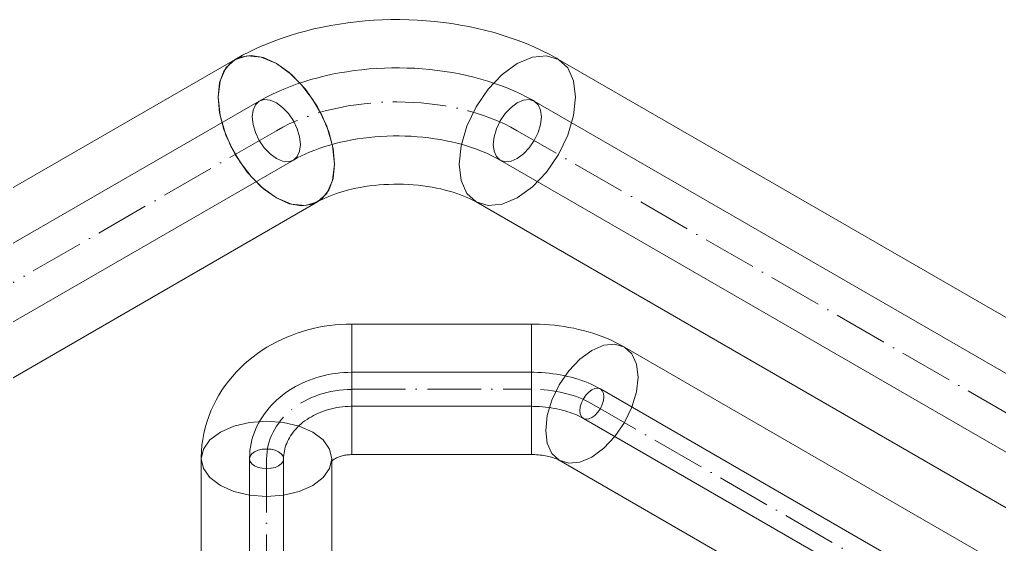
# Model space of a CAD drawing. Header units: millimetres. Extents: x -88595 to 880822, y -1054509 to -148035.
# Drawn here: x 425788.6 to 425971.2, y -313599.3 to -313501.5 of the extents above; entities that cross this region are included whole.
import ezdxf

# ---------------------------------------------------------------- set-up
doc = ezdxf.new("R2010")
doc.units = ezdxf.units.MM
doc.linetypes.add('$12$ADSK_Осевая', pattern=[14, 10, -2, 0, -2])
doc.linetypes.add('$13$ADSK_Осевая', pattern=[14, 10, -2, 0, -2])
for name, color, linetype, lineweight in [('Изоляция', 7, 'Continuous', 18), ('Трубопровод', 7, 'Continuous', 18), ('Трубопроводы', 7, 'Continuous', 18)]:
    doc.layers.add(name, color=color, linetype=linetype, lineweight=lineweight)

# ---------------------------------------------------------------- blocks, each defined once
blk = doc.blocks.new('$0$ADSK_МедьПайка_Отвод-гнутая труба - Отвод _гнутая труба_-94627-В_ОВ3_4')
at = {"layer": 'Трубопроводы', "color": 190, "true_color": 0x8000ff}
for points in [[(14791.57, 15332.11, 0), (14790.83, 15332.09, 0), (14790.09, 15332.06, 0), (14789.36, 15332, 0), (14788.63, 15331.91, 0), (14787.9, 15331.81, 0), (14787.17, 15331.67, 0), (14786.46, 15331.52, 0), (14785.75, 15331.34, 0), (14785.04, 15331.14, 0), (14784.35, 15330.91, 0), (14783.67, 15330.66, 0), (14783, 15330.39, 0), (14782.34, 15330.09, 0), (14781.69, 15329.78, 0), (14781.06, 15329.44, 0), (14780.44, 15329.08, 0), (14779.84, 15328.7, 0), (14779.25, 15328.3, 0), (14778.69, 15327.87, 0), (14778.14, 15327.43, 0), (14777.61, 15326.97, 0), (14777.1, 15326.49, 0), (14776.62, 15325.99, 0), (14776.15, 15325.47, 0), (14775.72, 15324.94, 0), (14775.3, 15324.38, 0), (14774.91, 15323.82, 0), (14774.55, 15323.24, 0), (14774.21, 15322.64, 0), (14773.91, 15322.03, 0), (14773.63, 15321.41, 0), (14773.38, 15320.78, 0), (14773.16, 15320.14, 0), (14772.97, 15319.49, 0), (14772.82, 15318.83, 0), (14772.7, 15318.17, 0), (14772.6, 15317.5, 0), (14772.55, 15316.83, 0), (14772.52, 15316.15, 0), (14772.52, 15315.97, 0)], [(14791.57, 15326.34, 0), (14791.57, 15326.9, 0), (14791.57, 15327.6, 0), (14791.57, 15328.39, 0), (14791.57, 15329.22, 0), (14791.57, 15330.03, 0), (14791.57, 15330.76, 0), (14791.57, 15331.37, 0), (14791.57, 15331.82, 0), (14791.57, 15332.06, 0), (14791.57, 15332.09, 0), (14791.57, 15331.91, 0), (14791.57, 15331.52, 0)], [(14791.57, 15331.52, 0), (14791.57, 15330.96, 0), (14791.57, 15330.26, 0), (14791.57, 15329.47, 0), (14791.57, 15328.64, 0), (14791.57, 15327.83, 0), (14791.57, 15327.1, 0), (14791.57, 15326.49, 0), (14791.57, 15326.05, 0), (14791.57, 15325.8, 0), (14791.57, 15325.77, 0), (14791.57, 15325.95, 0), (14791.57, 15326.34, 0)], [(14778.87, 15315.97, 0), (14778.88, 15316.33, 0), (14778.91, 15316.7, 0), (14778.95, 15317.06, 0), (14779.01, 15317.42, 0), (14779.09, 15317.78, 0), (14779.19, 15318.14, 0), (14779.31, 15318.5, 0), (14779.44, 15318.85, 0), (14779.6, 15319.21, 0), (14779.77, 15319.56, 0), (14779.96, 15319.9, 0), (14780.17, 15320.25, 0), (14780.39, 15320.59, 0), (14780.64, 15320.92, 0), (14780.9, 15321.25, 0), (14781.18, 15321.57, 0), (14781.48, 15321.89, 0), (14781.8, 15322.19, 0), (14782.13, 15322.49, 0), (14782.48, 15322.78, 0), (14782.85, 15323.06, 0), (14783.23, 15323.33, 0), (14783.63, 15323.59, 0), (14784.04, 15323.83, 0), (14784.47, 15324.06, 0), (14784.91, 15324.29, 0), (14785.36, 15324.49, 0), (14785.82, 15324.68, 0), (14786.29, 15324.86, 0), (14786.78, 15325.02, 0), (14787.27, 15325.17, 0), (14787.77, 15325.3, 0), (14788.28, 15325.42, 0), (14788.79, 15325.52, 0), (14789.31, 15325.6, 0), (14789.84, 15325.66, 0), (14790.37, 15325.71, 0), (14790.9, 15325.74, 0), (14791.43, 15325.76, 0), (14791.57, 15325.76, 0)], [(14772.52, 15315.97, 0), (14772.63, 15316.44, 0), (14772.94, 15316.89, 0), (14773.45, 15317.27, 0), (14774.11, 15317.56, 0), (14774.87, 15317.74, 0), (14775.69, 15317.8, 0), (14776.52, 15317.74, 0), (14777.28, 15317.56, 0), (14777.94, 15317.27, 0), (14778.44, 15316.89, 0), (14778.76, 15316.44, 0), (14778.87, 15315.97, 0)], [(14778.87, 15315.97, 0), (14778.76, 15315.5, 0), (14778.44, 15315.05, 0), (14777.94, 15314.67, 0), (14777.28, 15314.38, 0), (14776.52, 15314.2, 0), (14775.69, 15314.14, 0), (14774.87, 15314.2, 0), (14774.11, 15314.38, 0), (14773.45, 15314.67, 0), (14772.94, 15315.05, 0), (14772.63, 15315.5, 0), (14772.52, 15315.97, 0)]]:
    blk.add_polyline3d(points, dxfattribs=at)
blk = doc.blocks.new('$0$ADSK_МедьПайка_Отвод-гнутая труба - Отвод _гнутая труба_-V43-В_ОВ3_4')
at = {"layer": 'Трубопроводы', "color": 190, "true_color": 0x8000ff}
for points in [[(-7931.4, 9352.12, 0), (-7931.96, 9352.42, 0), (-7932.52, 9352.71, 0), (-7933.11, 9352.99, 0), (-7933.7, 9353.25, 0), (-7934.31, 9353.49, 0), (-7934.93, 9353.72, 0), (-7935.57, 9353.93, 0), (-7936.21, 9354.13, 0), (-7936.86, 9354.31, 0), (-7937.53, 9354.47, 0), (-7938.2, 9354.62, 0), (-7938.88, 9354.75, 0), (-7939.56, 9354.87, 0), (-7940.25, 9354.97, 0), (-7940.95, 9355.05, 0), (-7941.65, 9355.12, 0), (-7942.35, 9355.17, 0), (-7943.06, 9355.21, 0), (-7943.77, 9355.22, 0), (-7944.22, 9355.23, 0)], [(-7944.22, 9350.22, 0), (-7944.22, 9350.95, 0), (-7944.22, 9351.76, 0), (-7944.22, 9352.59, 0), (-7944.22, 9353.38, 0), (-7944.22, 9354.08, 0), (-7944.22, 9354.64, 0), (-7944.22, 9355.03, 0), (-7944.22, 9355.21, 0), (-7944.22, 9355.18, 0), (-7944.22, 9354.94, 0), (-7944.22, 9354.49, 0), (-7944.22, 9353.89, 0)], [(-7944.22, 9353.89, 0), (-7944.22, 9353.15, 0), (-7944.22, 9352.34, 0), (-7944.22, 9351.52, 0), (-7944.22, 9350.72, 0), (-7944.22, 9350.02, 0), (-7944.22, 9349.46, 0), (-7944.22, 9349.07, 0), (-7944.22, 9348.89, 0), (-7944.22, 9348.92, 0), (-7944.22, 9349.17, 0), (-7944.22, 9349.61, 0), (-7944.22, 9350.22, 0)], [(-7930.75, 9350.66, 0), (-7930.82, 9351.29, 0), (-7931.05, 9351.79, 0), (-7931.4, 9352.12, 0), (-7931.87, 9352.26, 0), (-7932.41, 9352.21, 0), (-7932.99, 9351.96, 0), (-7933.57, 9351.54, 0), (-7934.11, 9350.97, 0), (-7934.58, 9350.28, 0), (-7934.94, 9349.54, 0), (-7935.16, 9348.79, 0), (-7935.24, 9348.07, 0)], [(-7935.24, 9348.07, 0), (-7935.16, 9347.45, 0), (-7934.94, 9346.95, 0), (-7934.58, 9346.62, 0), (-7934.11, 9346.47, 0), (-7933.57, 9346.53, 0), (-7932.99, 9346.78, 0), (-7932.41, 9347.2, 0), (-7931.87, 9347.77, 0), (-7931.4, 9348.45, 0), (-7931.05, 9349.19, 0), (-7930.82, 9349.95, 0), (-7930.75, 9350.66, 0)], [(-7934.58, 9346.62, 0), (-7934.94, 9346.82, 0), (-7935.33, 9347.02, 0), (-7935.73, 9347.21, 0), (-7936.15, 9347.39, 0), (-7936.58, 9347.56, 0), (-7937.03, 9347.73, 0), (-7937.5, 9347.88, 0), (-7937.98, 9348.03, 0), (-7938.47, 9348.16, 0), (-7938.97, 9348.29, 0), (-7939.49, 9348.4, 0), (-7940.01, 9348.5, 0), (-7940.55, 9348.6, 0), (-7941.09, 9348.67, 0), (-7941.63, 9348.74, 0), (-7942.18, 9348.79, 0), (-7942.74, 9348.83, 0), (-7943.3, 9348.86, 0), (-7943.86, 9348.87, 0), (-7944.22, 9348.88, 0)]]:
    blk.add_polyline3d(points, dxfattribs=at)
blk = doc.blocks.new('$0$ADSK_МедьПайка_Отвод-гнутая труба - Отвод _гнутая труба_-V15-В_ОВ3_4')
at = {"layer": 'Трубопроводы', "color": 134, "true_color": 0x00a6a6}
for points in [[(-2645.3, 3065.16, 0), (-2644.19, 3065.78, 0), (-2643.06, 3066.36, 0), (-2641.89, 3066.91, 0), (-2640.7, 3067.42, 0), (-2639.48, 3067.91, 0), (-2638.24, 3068.37, 0), (-2636.98, 3068.79, 0), (-2635.69, 3069.18, 0), (-2634.38, 3069.54, 0), (-2633.05, 3069.87, 0), (-2631.71, 3070.17, 0), (-2630.35, 3070.43, 0), (-2628.98, 3070.66, 0), (-2627.6, 3070.86, 0), (-2626.21, 3071.03, 0), (-2624.81, 3071.17, 0), (-2623.4, 3071.27, 0), (-2621.99, 3071.34, 0), (-2620.57, 3071.38, 0), (-2619.15, 3071.38, 0), (-2617.74, 3071.35, 0), (-2616.32, 3071.29, 0), (-2614.92, 3071.2, 0), (-2613.51, 3071.07, 0), (-2612.12, 3070.91, 0), (-2610.73, 3070.72, 0), (-2609.36, 3070.5, 0), (-2607.99, 3070.24, 0), (-2606.65, 3069.95, 0), (-2605.32, 3069.63, 0), (-2604, 3069.28, 0), (-2602.71, 3068.9, 0), (-2601.44, 3068.48, 0), (-2600.19, 3068.04, 0), (-2598.97, 3067.56, 0), (-2597.77, 3067.05, 0), (-2596.6, 3066.51, 0), (-2595.45, 3065.94, 0), (-2594.34, 3065.33, 0), (-2594.05, 3065.16, 0)], [(-2637.63, 3057.07, 0), (-2637.78, 3058.5, 0), (-2638.23, 3060.01, 0), (-2638.95, 3061.5, 0), (-2639.88, 3062.86, 0), (-2640.96, 3064, 0), (-2642.12, 3064.85, 0), (-2643.28, 3065.34, 0), (-2644.37, 3065.45, 0), (-2645.3, 3065.16, 0), (-2646.01, 3064.5, 0), (-2646.46, 3063.51, 0), (-2646.61, 3062.26, 0)], [(-2592.73, 3062.26, 0), (-2592.88, 3063.51, 0), (-2593.33, 3064.5, 0), (-2594.05, 3065.16, 0), (-2594.98, 3065.45, 0), (-2596.06, 3065.34, 0), (-2597.22, 3064.85, 0), (-2598.38, 3064, 0), (-2599.47, 3062.86, 0), (-2600.4, 3061.5, 0), (-2601.11, 3060.01, 0), (-2601.56, 3058.5, 0), (-2601.71, 3057.07, 0)], [(-2646.61, 3062.26, 0), (-2646.46, 3060.83, 0), (-2646.01, 3059.32, 0), (-2645.3, 3057.83, 0), (-2644.37, 3056.47, 0), (-2643.28, 3055.33, 0), (-2642.12, 3054.48, 0), (-2640.96, 3053.98, 0), (-2639.88, 3053.88, 0), (-2638.95, 3054.16, 0), (-2638.23, 3054.83, 0), (-2637.78, 3055.82, 0), (-2637.63, 3057.07, 0)], [(-2601.71, 3057.07, 0), (-2601.56, 3055.82, 0), (-2601.11, 3054.83, 0), (-2600.4, 3054.16, 0), (-2599.47, 3053.88, 0), (-2598.38, 3053.98, 0), (-2597.22, 3054.48, 0), (-2596.06, 3055.33, 0), (-2594.98, 3056.47, 0), (-2594.05, 3057.83, 0), (-2593.33, 3059.32, 0), (-2592.88, 3060.83, 0), (-2592.73, 3062.26, 0)], [(-2638.95, 3054.16, 0), (-2638.22, 3054.57, 0), (-2637.45, 3054.96, 0), (-2636.65, 3055.34, 0), (-2635.81, 3055.7, 0), (-2634.94, 3056.05, 0), (-2634.04, 3056.38, 0), (-2633.11, 3056.69, 0), (-2632.15, 3056.98, 0), (-2631.17, 3057.26, 0), (-2630.16, 3057.51, 0), (-2629.13, 3057.73, 0), (-2628.08, 3057.94, 0), (-2627.01, 3058.12, 0), (-2625.93, 3058.27, 0), (-2624.84, 3058.41, 0), (-2623.74, 3058.51, 0), (-2622.62, 3058.59, 0), (-2621.51, 3058.65, 0), (-2620.38, 3058.68, 0), (-2619.26, 3058.68, 0), (-2618.14, 3058.66, 0), (-2617.02, 3058.61, 0), (-2615.9, 3058.54, 0), (-2614.8, 3058.44, 0), (-2613.7, 3058.31, 0), (-2612.62, 3058.16, 0), (-2611.55, 3057.99, 0), (-2610.49, 3057.79, 0), (-2609.46, 3057.57, 0), (-2608.44, 3057.32, 0), (-2607.45, 3057.06, 0), (-2606.49, 3056.77, 0), (-2605.55, 3056.47, 0), (-2604.64, 3056.14, 0), (-2603.76, 3055.8, 0), (-2602.91, 3055.44, 0), (-2602.1, 3055.06, 0), (-2601.33, 3054.67, 0), (-2600.59, 3054.27, 0), (-2600.4, 3054.16, 0)]]:
    blk.add_polyline3d(points, dxfattribs=at)

msp = doc.modelspace()

# ---------------------------------------------------------------- linework, layer by layer
at = {"layer": 'Изоляция', "color": 134, "true_color": 0x00a6a6}
for p, q in [((425828.78, -313508.87), (425765.55, -313545.38)), ((426225.97, -313703.4), (425889.03, -313508.87)), ((425780.9, -313571.97), (425844.13, -313535.46)), ((425873.68, -313535.46), (426210.62, -313729.99))]:
    msp.add_line(p, q, dxfattribs=at)
at = {"layer": 'Изоляция', "color": 190, "true_color": 0x8000ff}
for p, q in [((425884.03, -313558.22), (425850.51, -313558.22)), ((426165.96, -313715.32), (425901.34, -313562.54)), ((425822.46, -313583.36), (425822.46, -314153.08)), ((425846.81, -314153.08), (425846.81, -313583.36)), ((425850.51, -313582.57), (425884.03, -313582.57)), ((425889.17, -313583.63), (426153.79, -313736.4))]:
    msp.add_line(p, q, dxfattribs=at)
at = {"layer": 'Изоляция', "color": 134, "true_color": 0x00a6a6}
for points in [[(425828.78, -313508.87, 0), (425830.15, -313508.11, 0), (425831.55, -313507.4, 0), (425832.97, -313506.73, 0), (425834.41, -313506.1, 0), (425835.88, -313505.51, 0), (425837.36, -313504.97, 0), (425838.86, -313504.47, 0), (425840.38, -313504.01, 0), (425841.92, -313503.58, 0), (425843.47, -313503.2, 0), (425845.04, -313502.85, 0), (425846.61, -313502.54, 0), (425848.2, -313502.28, 0), (425849.8, -313502.04, 0), (425851.4, -313501.85, 0), (425853.01, -313501.7, 0), (425854.63, -313501.58, 0), (425856.25, -313501.5, 0), (425857.88, -313501.46, 0), (425859.5, -313501.45, 0), (425861.12, -313501.48, 0), (425862.75, -313501.55, 0), (425864.36, -313501.66, 0), (425865.98, -313501.81, 0), (425867.59, -313501.99, 0), (425869.18, -313502.21, 0), (425870.78, -313502.47, 0), (425872.35, -313502.77, 0), (425873.92, -313503.1, 0), (425875.48, -313503.47, 0), (425877.02, -313503.89, 0), (425878.54, -313504.34, 0), (425880.05, -313504.83, 0), (425881.54, -313505.36, 0), (425883.01, -313505.94, 0), (425884.46, -313506.55, 0), (425885.88, -313507.21, 0), (425887.29, -313507.92, 0), (425888.67, -313508.66, 0), (425889.03, -313508.87, 0)], [(425836.46, -313509.63, 0), (425834.04, -313508.55, 0), (425831.75, -313508.16, 0), (425829.69, -313508.46, 0), (425827.97, -313509.45, 0), (425826.68, -313511.08, 0), (425825.87, -313513.27, 0), (425825.6, -313515.9, 0)], [(425825.6, -313515.9, 0), (425825.97, -313512.87, 0), (425827.06, -313510.47, 0), (425828.78, -313508.87, 0), (425831.03, -313508.18, 0), (425833.65, -313508.44, 0), (425836.46, -313509.63, 0)], [(425881.36, -313509.63, 0), (425884.17, -313508.44, 0), (425886.79, -313508.18, 0), (425889.03, -313508.87, 0), (425890.76, -313510.47, 0), (425891.84, -313512.87, 0), (425892.21, -313515.9, 0)], [(425892.21, -313515.9, 0), (425891.84, -313512.87, 0), (425890.76, -313510.47, 0), (425889.03, -313508.87, 0), (425886.79, -313508.18, 0), (425884.17, -313508.44, 0), (425881.36, -313509.63, 0)], [(425836.46, -313509.63, 0), (425839.27, -313511.68, 0), (425841.88, -313514.45, 0), (425844.13, -313517.74, 0), (425845.86, -313521.33, 0), (425846.94, -313524.98, 0), (425847.31, -313528.43, 0)], [(425847.31, -313528.43, 0), (425847.04, -313525.49, 0), (425846.24, -313522.37, 0), (425844.94, -313519.25, 0), (425843.22, -313516.27, 0), (425841.16, -313513.59, 0), (425838.87, -313511.34, 0), (425836.46, -313509.63, 0)], [(425870.5, -313528.43, 0), (425870.87, -313524.98, 0), (425871.96, -313521.33, 0), (425873.68, -313517.74, 0), (425875.93, -313514.45, 0), (425878.55, -313511.68, 0), (425881.36, -313509.63, 0)], [(425881.36, -313509.63, 0), (425878.55, -313511.68, 0), (425875.93, -313514.45, 0), (425873.68, -313517.74, 0), (425871.96, -313521.33, 0), (425870.87, -313524.98, 0), (425870.5, -313528.43, 0)], [(425836.46, -313534.7, 0), (425833.65, -313532.65, 0), (425831.03, -313529.89, 0), (425828.78, -313526.6, 0), (425827.06, -313523.01, 0), (425825.97, -313519.36, 0), (425825.6, -313515.9, 0)], [(425825.6, -313515.9, 0), (425825.88, -313518.85, 0), (425826.68, -313521.96, 0), (425827.97, -313525.08, 0), (425829.69, -313528.06, 0), (425831.75, -313530.74, 0), (425834.04, -313532.99, 0), (425836.46, -313534.7, 0)], [(425892.21, -313515.9, 0), (425891.84, -313519.36, 0), (425890.76, -313523.01, 0), (425889.03, -313526.6, 0), (425886.79, -313529.89, 0), (425884.17, -313532.65, 0), (425881.36, -313534.7, 0)], [(425881.36, -313534.7, 0), (425884.17, -313532.65, 0), (425886.79, -313529.89, 0), (425889.03, -313526.6, 0), (425890.76, -313523.01, 0), (425891.84, -313519.36, 0), (425892.21, -313515.9, 0)], [(425847.31, -313528.43, 0), (425846.94, -313531.46, 0), (425845.86, -313533.86, 0), (425844.13, -313535.46, 0), (425841.88, -313536.15, 0), (425839.27, -313535.9, 0), (425836.46, -313534.7, 0)], [(425836.46, -313534.7, 0), (425838.87, -313535.78, 0), (425841.17, -313536.18, 0), (425843.23, -313535.87, 0), (425844.94, -313534.88, 0), (425846.24, -313533.25, 0), (425847.04, -313531.06, 0), (425847.31, -313528.43, 0)], [(425881.36, -313534.7, 0), (425878.55, -313535.9, 0), (425875.93, -313536.15, 0), (425873.68, -313535.46, 0), (425871.96, -313533.86, 0), (425870.87, -313531.46, 0), (425870.5, -313528.43, 0)], [(425870.5, -313528.43, 0), (425870.87, -313531.46, 0), (425871.96, -313533.86, 0), (425873.68, -313535.46, 0), (425875.93, -313536.15, 0), (425878.55, -313535.9, 0), (425881.36, -313534.7, 0)], [(425844.13, -313535.46, 0), (425844.59, -313535.21, 0), (425845.1, -313534.95, 0), (425845.64, -313534.69, 0), (425846.23, -313534.44, 0), (425846.85, -313534.19, 0), (425847.51, -313533.94, 0), (425848.21, -313533.71, 0), (425848.93, -313533.49, 0), (425849.69, -313533.28, 0), (425850.47, -313533.09, 0), (425851.28, -313532.91, 0), (425852.11, -313532.75, 0), (425852.96, -313532.6, 0), (425853.83, -313532.48, 0), (425854.71, -313532.37, 0), (425855.6, -313532.29, 0), (425856.5, -313532.22, 0), (425857.41, -313532.18, 0), (425858.33, -313532.15, 0), (425859.24, -313532.15, 0), (425860.16, -313532.17, 0), (425861.07, -313532.21, 0), (425861.97, -313532.27, 0), (425862.87, -313532.35, 0), (425863.75, -313532.45, 0), (425864.62, -313532.57, 0), (425865.48, -313532.71, 0), (425866.31, -313532.86, 0), (425867.13, -313533.04, 0), (425867.92, -313533.23, 0), (425868.68, -313533.43, 0), (425869.42, -313533.65, 0), (425870.12, -313533.88, 0), (425870.79, -313534.12, 0), (425871.42, -313534.37, 0), (425872.02, -313534.62, 0), (425872.58, -313534.88, 0), (425873.09, -313535.14, 0), (425873.56, -313535.39, 0), (425873.68, -313535.46, 0)]]:
    msp.add_polyline3d(points, dxfattribs=at)
at = {"layer": 'Изоляция', "color": 190, "true_color": 0x8000ff}
for points in [[(425850.51, -313558.22, 0), (425849.47, -313558.24, 0), (425848.44, -313558.29, 0), (425847.41, -313558.37, 0), (425846.39, -313558.49, 0), (425845.37, -313558.64, 0), (425844.35, -313558.83, 0), (425843.34, -313559.05, 0), (425842.33, -313559.3, 0), (425841.34, -313559.59, 0), (425840.35, -313559.91, 0), (425839.38, -313560.27, 0), (425838.41, -313560.66, 0), (425837.46, -313561.08, 0), (425836.53, -313561.54, 0), (425835.61, -313562.03, 0), (425834.7, -313562.56, 0), (425833.82, -313563.12, 0), (425832.95, -313563.72, 0), (425832.11, -313564.35, 0), (425831.28, -313565.01, 0), (425830.49, -313565.71, 0), (425829.72, -313566.44, 0), (425828.97, -313567.2, 0), (425828.26, -313568, 0), (425827.58, -313568.83, 0), (425826.93, -313569.69, 0), (425826.32, -313570.58, 0), (425825.75, -313571.5, 0), (425825.21, -313572.45, 0), (425824.72, -313573.43, 0), (425824.27, -313574.43, 0), (425823.87, -313575.45, 0), (425823.51, -313576.5, 0), (425823.21, -313577.56, 0), (425822.95, -313578.64, 0), (425822.75, -313579.73, 0), (425822.6, -313580.83, 0), (425822.5, -313581.94, 0), (425822.46, -313583.06, 0), (425822.46, -313583.36, 0)], [(425850.51, -313563.37, 0), (425850.51, -313561.33, 0), (425850.51, -313559.75, 0), (425850.51, -313558.7, 0), (425850.51, -313558.24, 0), (425850.51, -313558.39, 0), (425850.51, -313559.14, 0), (425850.51, -313560.46, 0)], [(425850.51, -313560.46, 0), (425850.51, -313558.98, 0), (425850.51, -313558.27, 0), (425850.51, -313558.4, 0), (425850.51, -313559.34, 0), (425850.51, -313561.03, 0), (425850.51, -313563.37, 0)], [(425901.34, -313562.54, 0), (425900.52, -313562.08, 0), (425899.69, -313561.66, 0), (425898.85, -313561.26, 0), (425898.01, -313560.89, 0), (425897.15, -313560.55, 0), (425896.29, -313560.24, 0), (425895.42, -313559.95, 0), (425894.54, -313559.68, 0), (425893.66, -313559.44, 0), (425892.77, -313559.22, 0), (425891.88, -313559.02, 0), (425890.98, -313558.84, 0), (425890.08, -313558.69, 0), (425889.17, -313558.56, 0), (425888.27, -313558.45, 0), (425887.35, -313558.36, 0), (425886.44, -313558.3, 0), (425885.53, -313558.25, 0), (425884.61, -313558.23, 0), (425884.03, -313558.22, 0)], [(425884.03, -313560.46, 0), (425884.03, -313559.14, 0), (425884.03, -313558.39, 0), (425884.03, -313558.24, 0), (425884.03, -313558.7, 0), (425884.03, -313559.75, 0), (425884.03, -313561.33, 0), (425884.03, -313563.37, 0)], [(425884.03, -313563.37, 0), (425884.03, -313561.03, 0), (425884.03, -313559.34, 0), (425884.03, -313558.4, 0), (425884.03, -313558.27, 0), (425884.03, -313558.98, 0), (425884.03, -313560.46, 0)], [(425850.51, -313560.46, 0), (425850.51, -313562.27, 0), (425850.51, -313564.49, 0), (425850.51, -313567.01, 0), (425850.51, -313569.7, 0), (425850.51, -313572.42, 0), (425850.51, -313575.04, 0), (425850.51, -313577.43, 0)], [(425850.51, -313577.43, 0), (425850.51, -313574.61, 0), (425850.51, -313571.51, 0), (425850.51, -313568.34, 0), (425850.51, -313565.3, 0), (425850.51, -313562.61, 0), (425850.51, -313560.46, 0)], [(425884.03, -313560.46, 0), (425884.03, -313562.61, 0), (425884.03, -313565.3, 0), (425884.03, -313568.34, 0), (425884.03, -313571.51, 0), (425884.03, -313574.61, 0), (425884.03, -313577.43, 0)], [(425884.03, -313577.43, 0), (425884.03, -313575.04, 0), (425884.03, -313572.42, 0), (425884.03, -313569.69, 0), (425884.03, -313567.01, 0), (425884.03, -313564.49, 0), (425884.03, -313562.27, 0), (425884.03, -313560.46, 0)], [(425850.51, -313580.34, 0), (425850.51, -313578.52, 0), (425850.51, -313576.3, 0), (425850.51, -313573.78, 0), (425850.51, -313571.1, 0), (425850.51, -313568.38, 0), (425850.51, -313565.76, 0), (425850.51, -313563.37, 0)], [(425850.51, -313563.37, 0), (425850.51, -313566.18, 0), (425850.51, -313569.28, 0), (425850.51, -313572.46, 0), (425850.51, -313575.49, 0), (425850.51, -313578.18, 0), (425850.51, -313580.34, 0)], [(425884.03, -313580.34, 0), (425884.03, -313578.18, 0), (425884.03, -313575.49, 0), (425884.03, -313572.46, 0), (425884.03, -313569.28, 0), (425884.03, -313566.18, 0), (425884.03, -313563.37, 0)], [(425884.03, -313563.37, 0), (425884.03, -313565.76, 0), (425884.03, -313568.38, 0), (425884.03, -313571.1, 0), (425884.03, -313573.79, 0), (425884.03, -313576.31, 0), (425884.03, -313578.53, 0), (425884.03, -313580.34, 0)], [(425886.65, -313578.05, 0), (425886.94, -313575.31, 0), (425887.8, -313572.42, 0), (425889.17, -313569.57, 0), (425890.95, -313566.96, 0), (425893.03, -313564.77, 0), (425895.25, -313563.14, 0)], [(425895.25, -313563.14, 0), (425893.03, -313564.77, 0), (425890.95, -313566.96, 0), (425889.17, -313569.57, 0), (425887.8, -313572.42, 0), (425886.94, -313575.31, 0), (425886.65, -313578.05, 0)], [(425895.25, -313563.14, 0), (425897.48, -313562.19, 0), (425899.56, -313561.99, 0), (425901.34, -313562.54, 0), (425902.71, -313563.81, 0), (425903.57, -313565.71, 0), (425903.86, -313568.11, 0)], [(425903.86, -313568.11, 0), (425903.57, -313565.71, 0), (425902.71, -313563.81, 0), (425901.34, -313562.54, 0), (425899.56, -313561.99, 0), (425897.48, -313562.19, 0), (425895.25, -313563.14, 0)], [(425903.86, -313568.11, 0), (425903.57, -313570.85, 0), (425902.71, -313573.75, 0), (425901.34, -313576.6, 0), (425899.56, -313579.21, 0), (425897.48, -313581.4, 0), (425895.25, -313583.02, 0)], [(425895.25, -313583.02, 0), (425897.48, -313581.4, 0), (425899.56, -313579.21, 0), (425901.34, -313576.6, 0), (425902.71, -313573.75, 0), (425903.57, -313570.85, 0), (425903.86, -313568.11, 0)], [(425834.63, -313576.33, 0), (425831.48, -313576.57, 0), (425828.54, -313577.27, 0), (425826.02, -313578.39, 0), (425824.09, -313579.84, 0), (425822.87, -313581.54, 0), (425822.46, -313583.36, 0)], [(425822.46, -313583.36, 0), (425822.87, -313581.54, 0), (425824.09, -313579.84, 0), (425826.02, -313578.39, 0), (425828.54, -313577.27, 0), (425831.48, -313576.57, 0), (425834.63, -313576.33, 0)], [(425846.81, -313583.36, 0), (425846.39, -313581.54, 0), (425845.18, -313579.84, 0), (425843.24, -313578.39, 0), (425840.72, -313577.27, 0), (425837.78, -313576.57, 0), (425834.63, -313576.33, 0)], [(425834.63, -313576.33, 0), (425837.78, -313576.57, 0), (425840.72, -313577.27, 0), (425843.24, -313578.39, 0), (425845.18, -313579.84, 0), (425846.39, -313581.54, 0), (425846.81, -313583.36, 0)], [(425850.51, -313577.43, 0), (425850.51, -313579.46, 0), (425850.51, -313581.04, 0), (425850.51, -313582.09, 0), (425850.51, -313582.55, 0), (425850.51, -313582.4, 0), (425850.51, -313581.65, 0), (425850.51, -313580.34, 0)], [(425850.51, -313580.34, 0), (425850.51, -313581.82, 0), (425850.51, -313582.52, 0), (425850.51, -313582.4, 0), (425850.51, -313581.46, 0), (425850.51, -313579.76, 0), (425850.51, -313577.43, 0)], [(425884.03, -313577.43, 0), (425884.03, -313579.76, 0), (425884.03, -313581.46, 0), (425884.03, -313582.4, 0), (425884.03, -313582.52, 0), (425884.03, -313581.82, 0), (425884.03, -313580.34, 0)], [(425884.03, -313580.34, 0), (425884.03, -313581.65, 0), (425884.03, -313582.4, 0), (425884.03, -313582.55, 0), (425884.03, -313582.09, 0), (425884.03, -313581.04, 0), (425884.03, -313579.46, 0), (425884.03, -313577.43, 0)], [(425895.25, -313583.02, 0), (425893.03, -313583.97, 0), (425890.95, -313584.18, 0), (425889.17, -313583.63, 0), (425887.8, -313582.36, 0), (425886.94, -313580.46, 0), (425886.65, -313578.05, 0)], [(425886.65, -313578.05, 0), (425886.94, -313580.46, 0), (425887.8, -313582.36, 0), (425889.17, -313583.63, 0), (425890.95, -313584.18, 0), (425893.03, -313583.97, 0), (425895.25, -313583.02, 0)], [(425822.46, -313583.36, 0), (425822.87, -313585.18, 0), (425824.09, -313586.87, 0), (425826.02, -313588.33, 0), (425828.54, -313589.45, 0), (425831.48, -313590.15, 0), (425834.63, -313590.39, 0)], [(425834.63, -313590.39, 0), (425831.48, -313590.15, 0), (425828.54, -313589.45, 0), (425826.02, -313588.33, 0), (425824.09, -313586.87, 0), (425822.87, -313585.18, 0), (425822.46, -313583.36, 0)], [(425834.63, -313590.39, 0), (425837.78, -313590.15, 0), (425840.72, -313589.45, 0), (425843.24, -313588.33, 0), (425845.18, -313586.87, 0), (425846.39, -313585.18, 0), (425846.81, -313583.36, 0)], [(425846.81, -313583.36, 0), (425846.39, -313585.18, 0), (425845.18, -313586.87, 0), (425843.24, -313588.33, 0), (425840.72, -313589.45, 0), (425837.78, -313590.15, 0), (425834.63, -313590.39, 0)], [(425846.69, -313583.92, 0), (425846.69, -313583.92, 0), (425846.7, -313583.9, 0), (425846.72, -313583.88, 0), (425846.75, -313583.84, 0), (425846.79, -313583.8, 0), (425846.84, -313583.75, 0), (425846.9, -313583.7, 0), (425846.97, -313583.64, 0), (425847.05, -313583.57, 0), (425847.15, -313583.5, 0), (425847.25, -313583.43, 0), (425847.37, -313583.35, 0), (425847.51, -313583.28, 0), (425847.65, -313583.2, 0), (425847.81, -313583.13, 0), (425847.97, -313583.05, 0), (425848.15, -313582.98, 0), (425848.33, -313582.92, 0), (425848.53, -313582.85, 0), (425848.73, -313582.8, 0), (425848.94, -313582.75, 0), (425849.16, -313582.7, 0), (425849.38, -313582.66, 0), (425849.61, -313582.63, 0), (425849.84, -313582.6, 0), (425850.08, -313582.59, 0), (425850.31, -313582.57, 0), (425850.51, -313582.57, 0)], [(425846.81, -313583.36, 0), (425846.81, -313583.44, 0), (425846.8, -313583.51, 0), (425846.79, -313583.59, 0), (425846.78, -313583.65, 0), (425846.76, -313583.72, 0), (425846.75, -313583.77, 0), (425846.73, -313583.82, 0), (425846.72, -313583.86, 0), (425846.71, -313583.89, 0), (425846.7, -313583.91, 0), (425846.69, -313583.92, 0)], [(425889.17, -313583.63, 0), (425889.07, -313583.57, 0), (425888.95, -313583.51, 0), (425888.81, -313583.44, 0), (425888.64, -313583.37, 0), (425888.45, -313583.29, 0), (425888.24, -313583.22, 0), (425888.01, -313583.14, 0), (425887.76, -313583.07, 0), (425887.5, -313582.99, 0), (425887.22, -313582.92, 0), (425886.93, -313582.86, 0), (425886.62, -313582.8, 0), (425886.31, -313582.75, 0), (425885.98, -313582.7, 0), (425885.64, -313582.66, 0), (425885.3, -313582.63, 0), (425884.96, -313582.6, 0), (425884.61, -313582.58, 0), (425884.25, -313582.57, 0), (425884.03, -313582.57, 0)]]:
    msp.add_polyline3d(points, dxfattribs=at)
at = {"layer": 'Трубопровод', "color": 134, "true_color": 0x00a6a6}
for p, q in [((425833.28, -313516.67), (425770.05, -313553.18)), ((426221.47, -313711.2), (425884.53, -313516.67)), ((425776.4, -313564.18), (425839.63, -313527.67)), ((425878.18, -313527.67), (426215.12, -313722.2))]:
    msp.add_line(p, q, dxfattribs=at)
at = {"layer": 'Трубопровод', "color": 134, "linetype": '$12$ADSK_Осевая', "true_color": 0x00a6a6}
for p, q in [((425836.46, -313522.17), (425773.22, -313558.68)), ((425836.46, -313522.17), (425773.22, -313558.68)), ((426218.29, -313716.7), (425881.36, -313522.17)), ((426218.29, -313716.7), (425881.36, -313522.17))]:
    msp.add_line(p, q, dxfattribs=at)
at = {"layer": 'Трубопровод', "color": 190, "true_color": 0x8000ff}
for p, q in [((425884.03, -313567.22), (425850.51, -313567.22)), ((426161.46, -313723.11), (425896.84, -313570.33)), ((425850.51, -313573.57), (425884.03, -313573.57)), ((425893.67, -313575.83), (426158.29, -313728.61)), ((425831.46, -313583.36), (425831.46, -314153.08)), ((425837.81, -314153.08), (425837.81, -313583.36))]:
    msp.add_line(p, q, dxfattribs=at)
at = {"layer": 'Трубопровод', "color": 190, "linetype": '$12$ADSK_Осевая', "true_color": 0x8000ff}
for p, q in [((425850.51, -313570.4), (425884.03, -313570.4)), ((425850.51, -313570.4), (425884.03, -313570.4)), ((426159.87, -313725.86), (425895.25, -313573.08)), ((426159.87, -313725.86), (425895.25, -313573.08)), ((425834.63, -313583.36), (425834.63, -314153.08)), ((425834.63, -313583.36), (425834.63, -314153.08))]:
    msp.add_line(p, q, dxfattribs=at)
at = {"layer": 'Трубопровод', "color": 134, "true_color": 0x00a6a6}
for points in [[(425831.97, -313519.57, 0), (425832.12, -313518.32, 0), (425832.57, -313517.33, 0), (425833.28, -313516.67, 0), (425834.21, -313516.38, 0), (425835.29, -313516.49, 0), (425836.46, -313516.98, 0)], [(425836.46, -313516.98, 0), (425837.62, -313517.83, 0), (425838.7, -313518.97, 0), (425839.63, -313520.33, 0), (425840.35, -313521.82, 0), (425840.79, -313523.33, 0), (425840.95, -313524.76, 0)], [(425876.87, -313524.76, 0), (425877.02, -313523.33, 0), (425877.47, -313521.82, 0), (425878.18, -313520.33, 0), (425879.11, -313518.97, 0), (425880.2, -313517.83, 0), (425881.36, -313516.98, 0)], [(425881.36, -313516.98, 0), (425882.52, -313516.49, 0), (425883.6, -313516.38, 0), (425884.53, -313516.67, 0), (425885.25, -313517.33, 0), (425885.7, -313518.32, 0), (425885.85, -313519.57, 0)], [(425836.46, -313527.35, 0), (425835.29, -313526.5, 0), (425834.21, -313525.36, 0), (425833.28, -313524, 0), (425832.57, -313522.51, 0), (425832.12, -313521.01, 0), (425831.97, -313519.57, 0)], [(425885.85, -313519.57, 0), (425885.7, -313521.01, 0), (425885.25, -313522.51, 0), (425884.53, -313524, 0), (425883.6, -313525.36, 0), (425882.52, -313526.5, 0), (425881.36, -313527.35, 0)], [(425840.95, -313524.76, 0), (425840.79, -313526.01, 0), (425840.35, -313527, 0), (425839.63, -313527.67, 0), (425838.7, -313527.95, 0), (425837.62, -313527.85, 0), (425836.46, -313527.35, 0)], [(425881.36, -313527.35, 0), (425880.2, -313527.85, 0), (425879.11, -313527.95, 0), (425878.18, -313527.67, 0), (425877.47, -313527, 0), (425877.02, -313526.01, 0), (425876.87, -313524.76, 0)]]:
    msp.add_polyline3d(points, dxfattribs=at)
at = {"layer": 'Трубопровод', "color": 190, "true_color": 0x8000ff}
for points in [[(425850.51, -313567.81, 0), (425850.51, -313567.42, 0), (425850.51, -313567.24, 0), (425850.51, -313567.27, 0), (425850.51, -313567.51, 0), (425850.51, -313567.96, 0), (425850.51, -313568.56, 0)], [(425884.03, -313568.56, 0), (425884.03, -313567.96, 0), (425884.03, -313567.51, 0), (425884.03, -313567.27, 0), (425884.03, -313567.24, 0), (425884.03, -313567.42, 0), (425884.03, -313567.81, 0)], [(425850.51, -313572.23, 0), (425850.51, -313571.5, 0), (425850.51, -313570.69, 0), (425850.51, -313569.86, 0), (425850.51, -313569.07, 0), (425850.51, -313568.37, 0), (425850.51, -313567.81, 0)], [(425850.51, -313568.56, 0), (425850.51, -313569.3, 0), (425850.51, -313570.11, 0), (425850.51, -313570.93, 0), (425850.51, -313571.73, 0), (425850.51, -313572.43, 0), (425850.51, -313572.99, 0)], [(425884.03, -313567.81, 0), (425884.03, -313568.37, 0), (425884.03, -313569.07, 0), (425884.03, -313569.86, 0), (425884.03, -313570.69, 0), (425884.03, -313571.5, 0), (425884.03, -313572.23, 0)], [(425884.03, -313572.99, 0), (425884.03, -313572.43, 0), (425884.03, -313571.73, 0), (425884.03, -313570.93, 0), (425884.03, -313570.11, 0), (425884.03, -313569.3, 0), (425884.03, -313568.56, 0)], [(425893.01, -313574.38, 0), (425893.09, -313573.66, 0), (425893.31, -313572.91, 0), (425893.67, -313572.17, 0), (425894.13, -313571.48, 0), (425894.67, -313570.91, 0), (425895.25, -313570.49, 0)], [(425895.25, -313570.49, 0), (425895.84, -313570.24, 0), (425896.38, -313570.19, 0), (425896.84, -313570.33, 0), (425897.2, -313570.66, 0), (425897.42, -313571.16, 0), (425897.5, -313571.79, 0)], [(425850.51, -313572.99, 0), (425850.51, -313573.38, 0), (425850.51, -313573.56, 0), (425850.51, -313573.53, 0), (425850.51, -313573.28, 0), (425850.51, -313572.84, 0), (425850.51, -313572.23, 0)], [(425884.03, -313572.23, 0), (425884.03, -313572.84, 0), (425884.03, -313573.28, 0), (425884.03, -313573.53, 0), (425884.03, -313573.56, 0), (425884.03, -313573.38, 0), (425884.03, -313572.99, 0)], [(425897.5, -313571.79, 0), (425897.42, -313572.5, 0), (425897.2, -313573.26, 0), (425896.84, -313574, 0), (425896.38, -313574.68, 0), (425895.84, -313575.25, 0), (425895.25, -313575.67, 0)], [(425895.25, -313575.67, 0), (425894.67, -313575.92, 0), (425894.13, -313575.98, 0), (425893.67, -313575.83, 0), (425893.31, -313575.5, 0), (425893.09, -313575, 0), (425893.01, -313574.38, 0)], [(425836.88, -313582.06, 0), (425836.22, -313581.77, 0), (425835.45, -313581.59, 0), (425834.63, -313581.53, 0), (425833.81, -313581.59, 0), (425833.04, -313581.77, 0), (425832.39, -313582.06, 0)], [(425832.39, -313582.06, 0), (425831.88, -313582.44, 0), (425831.57, -313582.88, 0), (425831.46, -313583.36, 0), (425831.57, -313583.83, 0), (425831.88, -313584.28, 0), (425832.39, -313584.66, 0)], [(425836.88, -313584.66, 0), (425837.38, -313584.28, 0), (425837.7, -313583.83, 0), (425837.81, -313583.36, 0), (425837.7, -313582.88, 0), (425837.38, -313582.44, 0), (425836.88, -313582.06, 0)], [(425832.39, -313584.66, 0), (425833.04, -313584.95, 0), (425833.81, -313585.13, 0), (425834.63, -313585.19, 0), (425835.45, -313585.13, 0), (425836.22, -313584.95, 0), (425836.88, -313584.66, 0)]]:
    msp.add_polyline3d(points, dxfattribs=at)
at = {"layer": 'Трубопроводы', "color": 134, "linetype": '$13$ADSK_Осевая', "true_color": 0x00a6a6}
msp.add_ellipse((425858.91, -313535.13), major_axis=(31.75, 0), ratio=0.57735, start_param=0.785398, end_param=2.356194, dxfattribs=at)
at = {"layer": 'Трубопроводы', "color": 190, "linetype": '$13$ADSK_Осевая', "true_color": 0x8000ff}
for centre, ratio, start_param, end_param in [((425850.51, -313583.36), 0.816497, 1.570796, 3.141593), ((425884.03, -313579.56), 0.57735, 0.785398, 1.570796)]:
    msp.add_ellipse(centre, major_axis=(15.87, 0), ratio=ratio, start_param=start_param, end_param=end_param, dxfattribs=at)

# ---------------------------------------------------------------- block references
at = {"layer": 'Трубопроводы', "color": 134, "true_color": 0x00a6a6}
msp.add_blockref('$0$ADSK_МедьПайка_Отвод-гнутая труба - Отвод _гнутая труба_-V15-В_ОВ3_4', (428478.58, -316581.83), dxfattribs=at)
at = {"layer": 'Трубопроводы', "color": 190, "true_color": 0x8000ff}
for name, p in [('$0$ADSK_МедьПайка_Отвод-гнутая труба - Отвод _гнутая труба_-94627-В_ОВ3_4', (411058.94, -328899.33)), ('$0$ADSK_МедьПайка_Отвод-гнутая труба - Отвод _гнутая труба_-V43-В_ОВ3_4', (433828.25, -322922.45))]:
    msp.add_blockref(name, p, dxfattribs=at)

doc.saveas('drawing.dxf')
